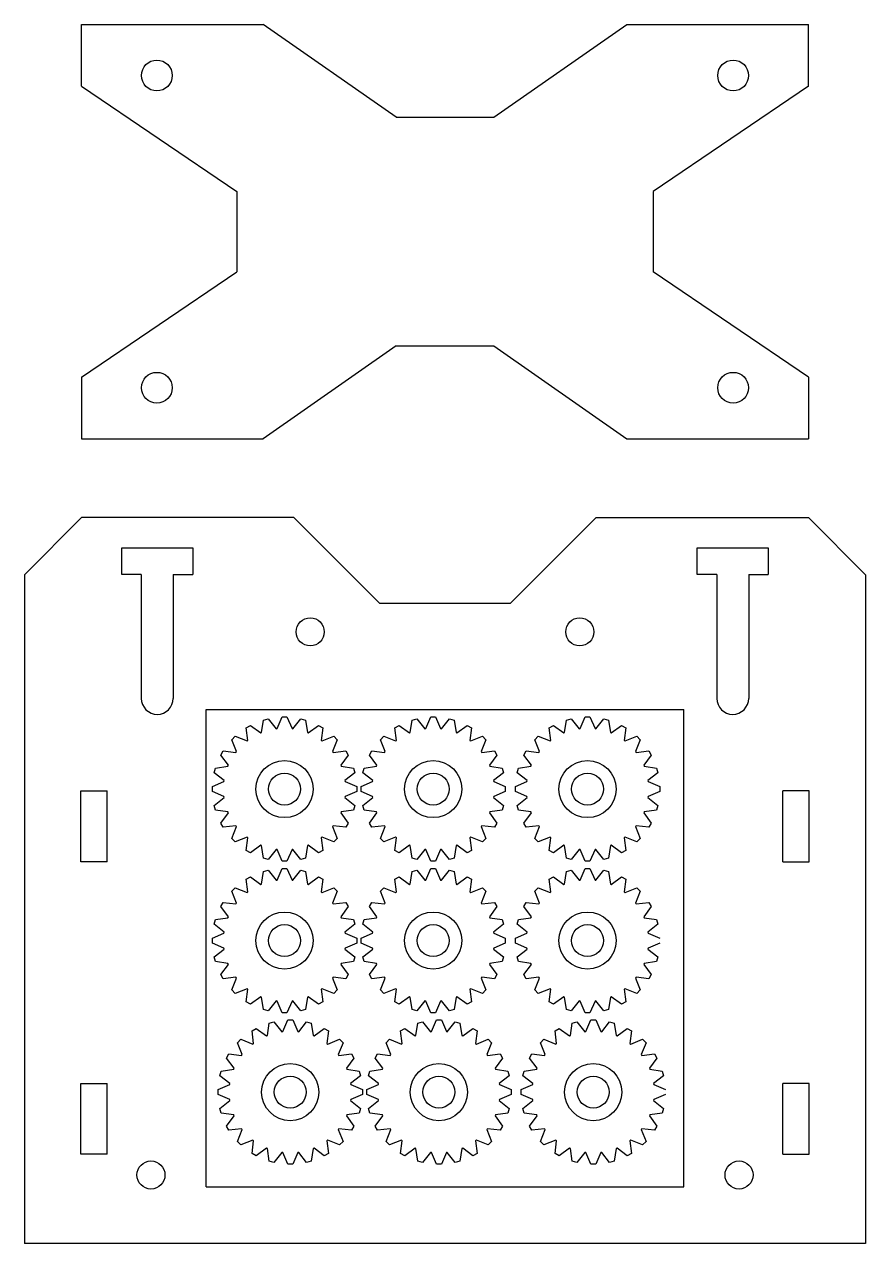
# Model space of a CAD drawing. Header units: inches. Extents: x -6 to 4.9, y 0.5 to 4.7.
# Drawn here: x -6 to -3.057, y 0.46 to 4.725 of the extents above; entities that cross this region are included whole.
import ezdxf

# ---------------------------------------------------------------- set-up
doc = ezdxf.new("R2010")
doc.units = ezdxf.units.IN
doc.header["$MEASUREMENT"] = 0
doc.layers.get('0').update_dxf_attribs({"lineweight": 25, "true_color": 0xffffff})

msp = doc.modelspace()

# ---------------------------------------------------------------- linework, layer by layer
for p, q in [((-5.8, 4.5093), (-5.8, 4.725)), ((-5.8, 4.725), (-5.1643, 4.725)), ((-4.7, 4.4), (-5.1643, 4.725)), ((-4.3572, 4.4), (-3.8929, 4.725)), ((-3.8929, 4.725), (-3.2572, 4.725)), ((-3.2572, 4.5093), (-3.2572, 4.725)), ((-5.8, 4.5093), (-5.2572, 4.1405)), ((-3.2572, 4.5093), (-3.8, 4.1405)), ((-4.7, 4.4), (-4.3572, 4.4)), ((-5.2572, 4.1405), (-5.2572, 3.8595)), ((-3.8, 4.1405), (-3.8, 3.8595)), ((-5.8, 3.4907), (-5.2572, 3.8595)), ((-3.2572, 3.4907), (-3.8, 3.8595)), ((-4.7, 3.6), (-5.1643, 3.275)), ((-4.7, 3.6), (-4.3572, 3.6)), ((-4.3572, 3.6), (-3.8929, 3.275)), ((-5.8, 3.4907), (-5.8, 3.275)), ((-3.2572, 3.4907), (-3.2572, 3.275)), ((-5.8, 3.275), (-5.1643, 3.275)), ((-3.8929, 3.275), (-3.2572, 3.275)), ((-6, 2.8), (-5.8, 3)), ((-5.0572, 3), (-5.8, 3)), ((-4.7572, 2.7), (-5.0572, 3)), ((-4.3, 2.7), (-4, 3)), ((-4, 3), (-3.2572, 3)), ((-3.2572, 3), (-3.0572, 2.8)), ((-6, 2.8), (-6, 0.46)), ((-3.0572, 2.8), (-3.0572, 0.46)), ((-4.7572, 2.7), (-4.3, 2.7)), ((-3.0572, 0.46), (-6, 0.46))]:
    msp.add_line(p, q)
at = {"color": 3, "true_color": 0x00ff00}
for p, q in [((-5.6592, 2.8006), (-5.6592, 2.8936)), ((-5.6592, 2.8936), (-5.4112, 2.8936)), ((-5.4112, 2.8936), (-5.4112, 2.8006)), ((-3.646, 2.8006), (-3.646, 2.8936)), ((-3.646, 2.8936), (-3.398, 2.8936)), ((-3.398, 2.8936), (-3.398, 2.8006)), ((-5.5909, 2.8006), (-5.6592, 2.8006)), ((-5.5909, 2.8006), (-5.5909, 2.3671)), ((-5.4794, 2.8006), (-5.4794, 2.3671)), ((-5.4794, 2.8006), (-5.4112, 2.8006)), ((-3.5778, 2.8006), (-3.646, 2.8006)), ((-3.5778, 2.8006), (-3.5778, 2.3671)), ((-3.4663, 2.8006), (-3.4663, 2.3671)), ((-3.4663, 2.8006), (-3.398, 2.8006)), ((-5.3636, 2.3286), (-3.6936, 2.3286)), ((-5.3636, 0.6586), (-5.3636, 2.3286)), ((-3.6936, 0.6586), (-3.6936, 2.3286)), ((-5.8031, 2.0436), (-5.7101, 2.0436)), ((-5.8031, 1.7956), (-5.8031, 2.0436)), ((-5.7101, 1.7956), (-5.7101, 2.0436)), ((-3.2542, 2.0436), (-3.3472, 2.0436)), ((-3.3472, 1.7956), (-3.3472, 2.0436)), ((-3.2542, 1.7956), (-3.2542, 2.0436)), ((-5.7101, 1.7956), (-5.8031, 1.7956)), ((-3.3472, 1.7956), (-3.2542, 1.7956)), ((-5.8031, 1.0204), (-5.7101, 1.0204)), ((-5.8031, 0.7724), (-5.8031, 1.0204)), ((-5.7101, 0.7724), (-5.7101, 1.0204)), ((-3.2542, 1.0204), (-3.3472, 1.0204)), ((-3.3472, 0.7724), (-3.3472, 1.0204)), ((-3.2542, 0.7724), (-3.2542, 1.0204)), ((-5.7101, 0.7724), (-5.8031, 0.7724)), ((-3.3472, 0.7724), (-3.2542, 0.7724)), ((-5.3636, 0.6586), (-3.6936, 0.6586))]:
    msp.add_line(p, q, dxfattribs=at)
at = {"color": 1, "true_color": 0xff0000}
for p, q in [((-5.2237, 2.2643), (-5.2088, 2.2729)), ((-5.2185, 2.2203), (-5.2237, 2.2643)), ((-5.2088, 2.2729), (-5.1732, 2.2465)), ((-5.1701, 2.2478), (-5.1637, 2.2916)), ((-5.1637, 2.2916), (-5.147, 2.2961)), ((-5.147, 2.2961), (-5.1195, 2.2613)), ((-5.1195, 2.2613), (-5.1162, 2.2618)), ((-5.1162, 2.2618), (-5.0986, 2.3024)), ((-5.0986, 2.3024), (-5.0814, 2.3024)), ((-5.0814, 2.3024), (-5.0638, 2.2618)), ((-5.0638, 2.2618), (-5.0605, 2.2613)), ((-5.0605, 2.2613), (-5.033, 2.2961)), ((-5.033, 2.2961), (-5.0163, 2.2916)), ((-5.0163, 2.2916), (-5.0099, 2.2478)), ((-5.0068, 2.2465), (-4.9712, 2.2729)), ((-4.9712, 2.2729), (-4.9563, 2.2643)), ((-4.9563, 2.2643), (-4.9615, 2.2203)), ((-4.7037, 2.2643), (-4.6888, 2.2729)), ((-4.6985, 2.2203), (-4.7037, 2.2643)), ((-4.6888, 2.2729), (-4.6532, 2.2465)), ((-4.6501, 2.2478), (-4.6437, 2.2916)), ((-4.6437, 2.2916), (-4.627, 2.2961)), ((-4.627, 2.2961), (-4.5995, 2.2613)), ((-4.5995, 2.2613), (-4.5962, 2.2618)), ((-4.5962, 2.2618), (-4.5786, 2.3024)), ((-4.5786, 2.3024), (-4.5614, 2.3024)), ((-4.5614, 2.3024), (-4.5438, 2.2618)), ((-4.5438, 2.2618), (-4.5405, 2.2613)), ((-4.5405, 2.2613), (-4.513, 2.2961)), ((-4.513, 2.2961), (-4.4963, 2.2916)), ((-4.4963, 2.2916), (-4.4899, 2.2478)), ((-4.4868, 2.2465), (-4.4512, 2.2729)), ((-4.4512, 2.2729), (-4.4363, 2.2643)), ((-4.4363, 2.2643), (-4.4415, 2.2203)), ((-4.1637, 2.2643), (-4.1488, 2.2729)), ((-4.1585, 2.2203), (-4.1637, 2.2643)), ((-4.1488, 2.2729), (-4.1132, 2.2465)), ((-4.1101, 2.2478), (-4.1037, 2.2916)), ((-4.1037, 2.2916), (-4.087, 2.2961)), ((-4.087, 2.2961), (-4.0595, 2.2613)), ((-4.0595, 2.2613), (-4.0562, 2.2618)), ((-4.0562, 2.2618), (-4.0386, 2.3024)), ((-4.0386, 2.3024), (-4.0214, 2.3024)), ((-4.0214, 2.3024), (-4.0038, 2.2618)), ((-4.0038, 2.2618), (-4.0005, 2.2613)), ((-4.0005, 2.2613), (-3.973, 2.2961)), ((-3.973, 2.2961), (-3.9563, 2.2916)), ((-3.9563, 2.2916), (-3.9499, 2.2478)), ((-3.9468, 2.2465), (-3.9112, 2.2729)), ((-3.9112, 2.2729), (-3.8963, 2.2643)), ((-3.8963, 2.2643), (-3.9015, 2.2203)), ((-5.2746, 2.2224), (-5.2624, 2.2346)), ((-5.2582, 2.1812), (-5.2746, 2.2224)), ((-5.2624, 2.2346), (-5.2212, 2.2182)), ((-5.2212, 2.2182), (-5.2185, 2.2203)), ((-5.1732, 2.2465), (-5.1701, 2.2478)), ((-5.0099, 2.2478), (-5.0068, 2.2465)), ((-4.9615, 2.2203), (-4.9588, 2.2182)), ((-4.9588, 2.2182), (-4.9176, 2.2346)), ((-4.9054, 2.2224), (-4.9218, 2.1812)), ((-4.9176, 2.2346), (-4.9054, 2.2224)), ((-4.7546, 2.2224), (-4.7424, 2.2346)), ((-4.7382, 2.1812), (-4.7546, 2.2224)), ((-4.7424, 2.2346), (-4.7012, 2.2182)), ((-4.7012, 2.2182), (-4.6985, 2.2203)), ((-4.6532, 2.2465), (-4.6501, 2.2478)), ((-4.4899, 2.2478), (-4.4868, 2.2465)), ((-4.4415, 2.2203), (-4.4388, 2.2182)), ((-4.4388, 2.2182), (-4.3976, 2.2346)), ((-4.3854, 2.2224), (-4.4018, 2.1812)), ((-4.3976, 2.2346), (-4.3854, 2.2224)), ((-4.2146, 2.2224), (-4.2024, 2.2346)), ((-4.1982, 2.1812), (-4.2146, 2.2224)), ((-4.2024, 2.2346), (-4.1612, 2.2182)), ((-4.1612, 2.2182), (-4.1585, 2.2203)), ((-4.1132, 2.2465), (-4.1101, 2.2478)), ((-3.9499, 2.2478), (-3.9468, 2.2465)), ((-3.9015, 2.2203), (-3.8988, 2.2182)), ((-3.8988, 2.2182), (-3.8576, 2.2346)), ((-3.8454, 2.2224), (-3.8618, 2.1812)), ((-3.8576, 2.2346), (-3.8454, 2.2224)), ((-5.3129, 2.1688), (-5.3043, 2.1837)), ((-5.3043, 2.1837), (-5.2603, 2.1785)), ((-5.2603, 2.1785), (-5.2582, 2.1812)), ((-4.9218, 2.1812), (-4.9197, 2.1785)), ((-4.9197, 2.1785), (-4.8757, 2.1837)), ((-4.8757, 2.1837), (-4.8671, 2.1688)), ((-4.7929, 2.1688), (-4.7843, 2.1837)), ((-4.7843, 2.1837), (-4.7403, 2.1785)), ((-4.7403, 2.1785), (-4.7382, 2.1812)), ((-4.4018, 2.1812), (-4.3997, 2.1785)), ((-4.3997, 2.1785), (-4.3557, 2.1837)), ((-4.3557, 2.1837), (-4.3471, 2.1688)), ((-4.2529, 2.1688), (-4.2443, 2.1837)), ((-4.2443, 2.1837), (-4.2003, 2.1785)), ((-4.2003, 2.1785), (-4.1982, 2.1812)), ((-3.8618, 2.1812), (-3.8597, 2.1785)), ((-3.8597, 2.1785), (-3.8157, 2.1837)), ((-3.8157, 2.1837), (-3.8071, 2.1688)), ((-5.2865, 2.1332), (-5.3129, 2.1688)), ((-5.2878, 2.1301), (-5.2865, 2.1332)), ((-4.8671, 2.1688), (-4.8935, 2.1332)), ((-4.8935, 2.1332), (-4.8922, 2.1301)), ((-4.7665, 2.1332), (-4.7929, 2.1688)), ((-4.7678, 2.1301), (-4.7665, 2.1332)), ((-4.3471, 2.1688), (-4.3735, 2.1332)), ((-4.3735, 2.1332), (-4.3722, 2.1301)), ((-4.2265, 2.1332), (-4.2529, 2.1688)), ((-4.2278, 2.1301), (-4.2265, 2.1332)), ((-3.8071, 2.1688), (-3.8335, 2.1332)), ((-3.8335, 2.1332), (-3.8322, 2.1301)), ((-5.3361, 2.107), (-5.3316, 2.1237)), ((-5.3013, 2.0795), (-5.3361, 2.107)), ((-5.3316, 2.1237), (-5.2878, 2.1301)), ((-4.8922, 2.1301), (-4.8484, 2.1237)), ((-4.8439, 2.107), (-4.8787, 2.0795)), ((-4.8484, 2.1237), (-4.8439, 2.107)), ((-4.8161, 2.107), (-4.8116, 2.1237)), ((-4.7813, 2.0795), (-4.8161, 2.107)), ((-4.8116, 2.1237), (-4.7678, 2.1301)), ((-4.3722, 2.1301), (-4.3284, 2.1237)), ((-4.3239, 2.107), (-4.3587, 2.0795)), ((-4.3284, 2.1237), (-4.3239, 2.107)), ((-4.2761, 2.107), (-4.2716, 2.1237)), ((-4.2413, 2.0795), (-4.2761, 2.107)), ((-4.2716, 2.1237), (-4.2278, 2.1301)), ((-3.8322, 2.1301), (-3.7884, 2.1237)), ((-3.7839, 2.107), (-3.8187, 2.0795)), ((-3.7884, 2.1237), (-3.7839, 2.107)), ((-5.3424, 2.0586), (-5.3018, 2.0762)), ((-5.3424, 2.0414), (-5.3424, 2.0586)), ((-5.3018, 2.0762), (-5.3013, 2.0795)), ((-4.8787, 2.0795), (-4.8782, 2.0762)), ((-4.8782, 2.0762), (-4.8376, 2.0586)), ((-4.8376, 2.0586), (-4.8376, 2.0414)), ((-4.8224, 2.0586), (-4.7818, 2.0762)), ((-4.8224, 2.0414), (-4.8224, 2.0586)), ((-4.7818, 2.0762), (-4.7813, 2.0795)), ((-4.3587, 2.0795), (-4.3582, 2.0762)), ((-4.3582, 2.0762), (-4.3176, 2.0586)), ((-4.3176, 2.0586), (-4.3176, 2.0414)), ((-4.2824, 2.0586), (-4.2418, 2.0762)), ((-4.2824, 2.0414), (-4.2824, 2.0586)), ((-4.2418, 2.0762), (-4.2413, 2.0795)), ((-3.8187, 2.0795), (-3.8182, 2.0762)), ((-3.8182, 2.0762), (-3.7776, 2.0586)), ((-3.7776, 2.0586), (-3.7776, 2.0414)), ((-5.3018, 2.0238), (-5.3424, 2.0414)), ((-5.3361, 1.993), (-5.3013, 2.0205)), ((-5.3013, 2.0205), (-5.3018, 2.0238)), ((-4.8782, 2.0238), (-4.8787, 2.0205)), ((-4.8787, 2.0205), (-4.8439, 1.993)), ((-4.8376, 2.0414), (-4.8782, 2.0238)), ((-4.7818, 2.0238), (-4.8224, 2.0414)), ((-4.8161, 1.993), (-4.7813, 2.0205)), ((-4.7813, 2.0205), (-4.7818, 2.0238)), ((-4.3582, 2.0238), (-4.3587, 2.0205)), ((-4.3587, 2.0205), (-4.3239, 1.993)), ((-4.3176, 2.0414), (-4.3582, 2.0238)), ((-4.2418, 2.0238), (-4.2824, 2.0414)), ((-4.2761, 1.993), (-4.2413, 2.0205)), ((-4.2413, 2.0205), (-4.2418, 2.0238)), ((-3.8182, 2.0238), (-3.8187, 2.0205)), ((-3.8187, 2.0205), (-3.7839, 1.993)), ((-3.7776, 2.0414), (-3.8182, 2.0238)), ((-5.3316, 1.9763), (-5.3361, 1.993)), ((-5.2878, 1.9699), (-5.3316, 1.9763)), ((-5.3129, 1.9312), (-5.2865, 1.9668)), ((-5.2865, 1.9668), (-5.2878, 1.9699)), ((-4.8922, 1.9699), (-4.8935, 1.9668)), ((-4.8935, 1.9668), (-4.8671, 1.9312)), ((-4.8484, 1.9763), (-4.8922, 1.9699)), ((-4.8439, 1.993), (-4.8484, 1.9763)), ((-4.8116, 1.9763), (-4.8161, 1.993)), ((-4.7678, 1.9699), (-4.8116, 1.9763)), ((-4.7929, 1.9312), (-4.7665, 1.9668)), ((-4.7665, 1.9668), (-4.7678, 1.9699)), ((-4.3722, 1.9699), (-4.3735, 1.9668)), ((-4.3735, 1.9668), (-4.3471, 1.9312)), ((-4.3284, 1.9763), (-4.3722, 1.9699)), ((-4.3239, 1.993), (-4.3284, 1.9763)), ((-4.2716, 1.9763), (-4.2761, 1.993)), ((-4.2278, 1.9699), (-4.2716, 1.9763)), ((-4.2529, 1.9312), (-4.2265, 1.9668)), ((-4.2265, 1.9668), (-4.2278, 1.9699)), ((-3.8322, 1.9699), (-3.8335, 1.9668)), ((-3.8335, 1.9668), (-3.8071, 1.9312)), ((-3.7884, 1.9763), (-3.8322, 1.9699)), ((-3.7839, 1.993), (-3.7884, 1.9763)), ((-5.3043, 1.9163), (-5.3129, 1.9312)), ((-5.2603, 1.9215), (-5.3043, 1.9163)), ((-5.2582, 1.9188), (-5.2603, 1.9215)), ((-4.9197, 1.9215), (-4.9218, 1.9188)), ((-4.8757, 1.9163), (-4.9197, 1.9215)), ((-4.8671, 1.9312), (-4.8757, 1.9163)), ((-4.7843, 1.9163), (-4.7929, 1.9312)), ((-4.7403, 1.9215), (-4.7843, 1.9163)), ((-4.7382, 1.9188), (-4.7403, 1.9215)), ((-4.3997, 1.9215), (-4.4018, 1.9188)), ((-4.3557, 1.9163), (-4.3997, 1.9215)), ((-4.3471, 1.9312), (-4.3557, 1.9163)), ((-4.2443, 1.9163), (-4.2529, 1.9312)), ((-4.2003, 1.9215), (-4.2443, 1.9163)), ((-4.1982, 1.9188), (-4.2003, 1.9215)), ((-3.8597, 1.9215), (-3.8618, 1.9188)), ((-3.8157, 1.9163), (-3.8597, 1.9215)), ((-3.8071, 1.9312), (-3.8157, 1.9163)), ((-5.2746, 1.8776), (-5.2582, 1.9188)), ((-5.2624, 1.8654), (-5.2746, 1.8776)), ((-5.2212, 1.8818), (-5.2624, 1.8654)), ((-5.2237, 1.8357), (-5.2185, 1.8797)), ((-5.2185, 1.8797), (-5.2212, 1.8818)), ((-4.9588, 1.8818), (-4.9615, 1.8797)), ((-4.9615, 1.8797), (-4.9563, 1.8357)), ((-4.9176, 1.8654), (-4.9588, 1.8818)), ((-4.9218, 1.9188), (-4.9054, 1.8776)), ((-4.9054, 1.8776), (-4.9176, 1.8654)), ((-4.7546, 1.8776), (-4.7382, 1.9188)), ((-4.7424, 1.8654), (-4.7546, 1.8776)), ((-4.7012, 1.8818), (-4.7424, 1.8654)), ((-4.7037, 1.8357), (-4.6985, 1.8797)), ((-4.6985, 1.8797), (-4.7012, 1.8818)), ((-4.4388, 1.8818), (-4.4415, 1.8797)), ((-4.4415, 1.8797), (-4.4363, 1.8357)), ((-4.3976, 1.8654), (-4.4388, 1.8818)), ((-4.4018, 1.9188), (-4.3854, 1.8776)), ((-4.3854, 1.8776), (-4.3976, 1.8654)), ((-4.2146, 1.8776), (-4.1982, 1.9188)), ((-4.2024, 1.8654), (-4.2146, 1.8776)), ((-4.1612, 1.8818), (-4.2024, 1.8654)), ((-4.1637, 1.8357), (-4.1585, 1.8797)), ((-4.1585, 1.8797), (-4.1612, 1.8818)), ((-3.8988, 1.8818), (-3.9015, 1.8797)), ((-3.9015, 1.8797), (-3.8963, 1.8357)), ((-3.8576, 1.8654), (-3.8988, 1.8818)), ((-3.8618, 1.9188), (-3.8454, 1.8776)), ((-3.8454, 1.8776), (-3.8576, 1.8654)), ((-5.2088, 1.8271), (-5.2237, 1.8357)), ((-5.1732, 1.8535), (-5.2088, 1.8271)), ((-5.1701, 1.8522), (-5.1732, 1.8535)), ((-5.1637, 1.8084), (-5.1701, 1.8522)), ((-5.1195, 1.8387), (-5.147, 1.8039)), ((-5.1162, 1.8382), (-5.1195, 1.8387)), ((-5.0986, 1.7976), (-5.1162, 1.8382)), ((-5.0638, 1.8382), (-5.0814, 1.7976)), ((-5.0605, 1.8387), (-5.0638, 1.8382)), ((-5.033, 1.8039), (-5.0605, 1.8387)), ((-5.0099, 1.8522), (-5.0163, 1.8084)), ((-5.0068, 1.8535), (-5.0099, 1.8522)), ((-4.9712, 1.8271), (-5.0068, 1.8535)), ((-4.9563, 1.8357), (-4.9712, 1.8271)), ((-4.6888, 1.8271), (-4.7037, 1.8357)), ((-4.6532, 1.8535), (-4.6888, 1.8271)), ((-4.6501, 1.8522), (-4.6532, 1.8535)), ((-4.6437, 1.8084), (-4.6501, 1.8522)), ((-4.5995, 1.8387), (-4.627, 1.8039)), ((-4.5962, 1.8382), (-4.5995, 1.8387)), ((-4.5786, 1.7976), (-4.5962, 1.8382)), ((-4.5438, 1.8382), (-4.5614, 1.7976)), ((-4.5405, 1.8387), (-4.5438, 1.8382)), ((-4.513, 1.8039), (-4.5405, 1.8387)), ((-4.4899, 1.8522), (-4.4963, 1.8084)), ((-4.4868, 1.8535), (-4.4899, 1.8522)), ((-4.4512, 1.8271), (-4.4868, 1.8535)), ((-4.4363, 1.8357), (-4.4512, 1.8271)), ((-4.1488, 1.8271), (-4.1637, 1.8357)), ((-4.1132, 1.8535), (-4.1488, 1.8271)), ((-4.1101, 1.8522), (-4.1132, 1.8535)), ((-4.1037, 1.8084), (-4.1101, 1.8522)), ((-4.0595, 1.8387), (-4.087, 1.8039)), ((-4.0562, 1.8382), (-4.0595, 1.8387)), ((-4.0386, 1.7976), (-4.0562, 1.8382)), ((-4.0038, 1.8382), (-4.0214, 1.7976)), ((-4.0005, 1.8387), (-4.0038, 1.8382)), ((-3.973, 1.8039), (-4.0005, 1.8387)), ((-3.9499, 1.8522), (-3.9563, 1.8084)), ((-3.9468, 1.8535), (-3.9499, 1.8522)), ((-3.9112, 1.8271), (-3.9468, 1.8535)), ((-3.8963, 1.8357), (-3.9112, 1.8271)), ((-5.147, 1.8039), (-5.1637, 1.8084)), ((-5.0814, 1.7976), (-5.0986, 1.7976)), ((-5.0163, 1.8084), (-5.033, 1.8039)), ((-4.627, 1.8039), (-4.6437, 1.8084)), ((-4.5614, 1.7976), (-4.5786, 1.7976)), ((-4.4963, 1.8084), (-4.513, 1.8039)), ((-4.087, 1.8039), (-4.1037, 1.8084)), ((-4.0214, 1.7976), (-4.0386, 1.7976)), ((-3.9563, 1.8084), (-3.973, 1.8039)), ((-5.1701, 1.7178), (-5.1637, 1.7616)), ((-5.1637, 1.7616), (-5.147, 1.7661)), ((-5.147, 1.7661), (-5.1195, 1.7313)), ((-5.1162, 1.7318), (-5.0986, 1.7724)), ((-5.0986, 1.7724), (-5.0814, 1.7724)), ((-5.0814, 1.7724), (-5.0638, 1.7318)), ((-5.0605, 1.7313), (-5.033, 1.7661)), ((-5.033, 1.7661), (-5.0163, 1.7616)), ((-5.0163, 1.7616), (-5.0099, 1.7178)), ((-4.6501, 1.7178), (-4.6437, 1.7616)), ((-4.6437, 1.7616), (-4.627, 1.7661)), ((-4.627, 1.7661), (-4.5995, 1.7313)), ((-4.5962, 1.7318), (-4.5786, 1.7724)), ((-4.5786, 1.7724), (-4.5614, 1.7724)), ((-4.5614, 1.7724), (-4.5438, 1.7318)), ((-4.5405, 1.7313), (-4.513, 1.7661)), ((-4.513, 1.7661), (-4.4963, 1.7616)), ((-4.4963, 1.7616), (-4.4899, 1.7178)), ((-4.1101, 1.7178), (-4.1037, 1.7616)), ((-4.1037, 1.7616), (-4.087, 1.7661)), ((-4.087, 1.7661), (-4.0595, 1.7313)), ((-4.0562, 1.7318), (-4.0386, 1.7724)), ((-4.0386, 1.7724), (-4.0214, 1.7724)), ((-4.0214, 1.7724), (-4.0038, 1.7318)), ((-4.0005, 1.7313), (-3.973, 1.7661)), ((-3.973, 1.7661), (-3.9563, 1.7616)), ((-3.9563, 1.7616), (-3.9499, 1.7178)), ((-5.2237, 1.7343), (-5.2088, 1.7429)), ((-5.2185, 1.6903), (-5.2237, 1.7343)), ((-5.2088, 1.7429), (-5.1732, 1.7165)), ((-5.1732, 1.7165), (-5.1701, 1.7178)), ((-5.1195, 1.7313), (-5.1162, 1.7318)), ((-5.0638, 1.7318), (-5.0605, 1.7313)), ((-5.0099, 1.7178), (-5.0068, 1.7165)), ((-5.0068, 1.7165), (-4.9712, 1.7429)), ((-4.9712, 1.7429), (-4.9563, 1.7343)), ((-4.9563, 1.7343), (-4.9615, 1.6903)), ((-4.7037, 1.7343), (-4.6888, 1.7429)), ((-4.6985, 1.6903), (-4.7037, 1.7343)), ((-4.6888, 1.7429), (-4.6532, 1.7165)), ((-4.6532, 1.7165), (-4.6501, 1.7178)), ((-4.5995, 1.7313), (-4.5962, 1.7318)), ((-4.5438, 1.7318), (-4.5405, 1.7313)), ((-4.4899, 1.7178), (-4.4868, 1.7165)), ((-4.4868, 1.7165), (-4.4512, 1.7429)), ((-4.4512, 1.7429), (-4.4363, 1.7343)), ((-4.4363, 1.7343), (-4.4415, 1.6903)), ((-4.1637, 1.7343), (-4.1488, 1.7429)), ((-4.1585, 1.6903), (-4.1637, 1.7343)), ((-4.1488, 1.7429), (-4.1132, 1.7165)), ((-4.1132, 1.7165), (-4.1101, 1.7178)), ((-4.0595, 1.7313), (-4.0562, 1.7318)), ((-4.0038, 1.7318), (-4.0005, 1.7313)), ((-3.9499, 1.7178), (-3.9468, 1.7165)), ((-3.9468, 1.7165), (-3.9112, 1.7429)), ((-3.9112, 1.7429), (-3.8963, 1.7343)), ((-3.8963, 1.7343), (-3.9015, 1.6903)), ((-5.2746, 1.6924), (-5.2624, 1.7046)), ((-5.2582, 1.6512), (-5.2746, 1.6924)), ((-5.2624, 1.7046), (-5.2212, 1.6882)), ((-5.2212, 1.6882), (-5.2185, 1.6903)), ((-4.9615, 1.6903), (-4.9588, 1.6882)), ((-4.9588, 1.6882), (-4.9176, 1.7046)), ((-4.9054, 1.6924), (-4.9218, 1.6512)), ((-4.9176, 1.7046), (-4.9054, 1.6924)), ((-4.7546, 1.6924), (-4.7424, 1.7046)), ((-4.7382, 1.6512), (-4.7546, 1.6924)), ((-4.7424, 1.7046), (-4.7012, 1.6882)), ((-4.7012, 1.6882), (-4.6985, 1.6903)), ((-4.4415, 1.6903), (-4.4388, 1.6882)), ((-4.4388, 1.6882), (-4.3976, 1.7046)), ((-4.3854, 1.6924), (-4.4018, 1.6512)), ((-4.3976, 1.7046), (-4.3854, 1.6924)), ((-4.2146, 1.6924), (-4.2024, 1.7046)), ((-4.1982, 1.6512), (-4.2146, 1.6924)), ((-4.2024, 1.7046), (-4.1612, 1.6882)), ((-4.1612, 1.6882), (-4.1585, 1.6903)), ((-3.9015, 1.6903), (-3.8988, 1.6882)), ((-3.8988, 1.6882), (-3.8576, 1.7046)), ((-3.8454, 1.6924), (-3.8618, 1.6512)), ((-3.8576, 1.7046), (-3.8454, 1.6924)), ((-5.3129, 1.6388), (-5.3043, 1.6537)), ((-5.2865, 1.6032), (-5.3129, 1.6388)), ((-5.3043, 1.6537), (-5.2603, 1.6485)), ((-5.2603, 1.6485), (-5.2582, 1.6512)), ((-4.9218, 1.6512), (-4.9197, 1.6485)), ((-4.9197, 1.6485), (-4.8757, 1.6537)), ((-4.8671, 1.6388), (-4.8935, 1.6032)), ((-4.8757, 1.6537), (-4.8671, 1.6388)), ((-4.7929, 1.6388), (-4.7843, 1.6537)), ((-4.7665, 1.6032), (-4.7929, 1.6388)), ((-4.7843, 1.6537), (-4.7403, 1.6485)), ((-4.7403, 1.6485), (-4.7382, 1.6512)), ((-4.4018, 1.6512), (-4.3997, 1.6485)), ((-4.3997, 1.6485), (-4.3557, 1.6537)), ((-4.3471, 1.6388), (-4.3735, 1.6032)), ((-4.3557, 1.6537), (-4.3471, 1.6388)), ((-4.2529, 1.6388), (-4.2443, 1.6537)), ((-4.2265, 1.6032), (-4.2529, 1.6388)), ((-4.2443, 1.6537), (-4.2003, 1.6485)), ((-4.2003, 1.6485), (-4.1982, 1.6512)), ((-3.8618, 1.6512), (-3.8597, 1.6485)), ((-3.8597, 1.6485), (-3.8157, 1.6537)), ((-3.8071, 1.6388), (-3.8335, 1.6032)), ((-3.8157, 1.6537), (-3.8071, 1.6388)), ((-5.3361, 1.577), (-5.3316, 1.5937)), ((-5.3316, 1.5937), (-5.2878, 1.6001)), ((-5.2878, 1.6001), (-5.2865, 1.6032)), ((-4.8935, 1.6032), (-4.8922, 1.6001)), ((-4.8922, 1.6001), (-4.8484, 1.5937)), ((-4.8484, 1.5937), (-4.8439, 1.577)), ((-4.8161, 1.577), (-4.8116, 1.5937)), ((-4.8116, 1.5937), (-4.7678, 1.6001)), ((-4.7678, 1.6001), (-4.7665, 1.6032)), ((-4.3735, 1.6032), (-4.3722, 1.6001)), ((-4.3722, 1.6001), (-4.3284, 1.5937)), ((-4.3284, 1.5937), (-4.3239, 1.577)), ((-4.2761, 1.577), (-4.2716, 1.5937)), ((-4.2716, 1.5937), (-4.2278, 1.6001)), ((-4.2278, 1.6001), (-4.2265, 1.6032)), ((-3.8335, 1.6032), (-3.8322, 1.6001)), ((-3.8322, 1.6001), (-3.7884, 1.5937)), ((-3.7884, 1.5937), (-3.7839, 1.577)), ((-5.3424, 1.5286), (-5.3018, 1.5462)), ((-5.3013, 1.5495), (-5.3361, 1.577)), ((-5.3018, 1.5462), (-5.3013, 1.5495)), ((-4.8439, 1.577), (-4.8787, 1.5495)), ((-4.8787, 1.5495), (-4.8782, 1.5462)), ((-4.8782, 1.5462), (-4.8376, 1.5286)), ((-4.8224, 1.5286), (-4.7818, 1.5462)), ((-4.7813, 1.5495), (-4.8161, 1.577)), ((-4.7818, 1.5462), (-4.7813, 1.5495)), ((-4.3239, 1.577), (-4.3587, 1.5495)), ((-4.3587, 1.5495), (-4.3582, 1.5462)), ((-4.3582, 1.5462), (-4.3176, 1.5286)), ((-4.2824, 1.5286), (-4.2418, 1.5462)), ((-4.2413, 1.5495), (-4.2761, 1.577)), ((-4.2418, 1.5462), (-4.2413, 1.5495)), ((-3.7839, 1.577), (-3.8187, 1.5495)), ((-3.8187, 1.5495), (-3.8182, 1.5462)), ((-3.8182, 1.5462), (-3.7776, 1.5286)), ((-5.3424, 1.5114), (-5.3424, 1.5286)), ((-5.3018, 1.4938), (-5.3424, 1.5114)), ((-5.3013, 1.4905), (-5.3018, 1.4938)), ((-4.8782, 1.4938), (-4.8787, 1.4905)), ((-4.8376, 1.5114), (-4.8782, 1.4938)), ((-4.8376, 1.5286), (-4.8376, 1.5114)), ((-4.8224, 1.5114), (-4.8224, 1.5286)), ((-4.7818, 1.4938), (-4.8224, 1.5114)), ((-4.7813, 1.4905), (-4.7818, 1.4938)), ((-4.3582, 1.4938), (-4.3587, 1.4905)), ((-4.3176, 1.5114), (-4.3582, 1.4938)), ((-4.3176, 1.5286), (-4.3176, 1.5114)), ((-4.2824, 1.5114), (-4.2824, 1.5286)), ((-4.2418, 1.4938), (-4.2824, 1.5114)), ((-4.2413, 1.4905), (-4.2418, 1.4938)), ((-3.8182, 1.4938), (-3.8187, 1.4905)), ((-3.7776, 1.5114), (-3.8182, 1.4938)), ((-5.3361, 1.463), (-5.3013, 1.4905)), ((-5.3316, 1.4463), (-5.3361, 1.463)), ((-4.8787, 1.4905), (-4.8439, 1.463)), ((-4.8439, 1.463), (-4.8484, 1.4463)), ((-4.8161, 1.463), (-4.7813, 1.4905)), ((-4.8116, 1.4463), (-4.8161, 1.463)), ((-4.3587, 1.4905), (-4.3239, 1.463)), ((-4.3239, 1.463), (-4.3284, 1.4463)), ((-4.2761, 1.463), (-4.2413, 1.4905)), ((-4.2716, 1.4463), (-4.2761, 1.463)), ((-3.8187, 1.4905), (-3.7839, 1.463)), ((-3.7839, 1.463), (-3.7884, 1.4463)), ((-5.2878, 1.4399), (-5.3316, 1.4463)), ((-5.3129, 1.4012), (-5.2865, 1.4368)), ((-5.2865, 1.4368), (-5.2878, 1.4399)), ((-4.8922, 1.4399), (-4.8935, 1.4368)), ((-4.8935, 1.4368), (-4.8671, 1.4012)), ((-4.8484, 1.4463), (-4.8922, 1.4399)), ((-4.7678, 1.4399), (-4.8116, 1.4463)), ((-4.7929, 1.4012), (-4.7665, 1.4368)), ((-4.7665, 1.4368), (-4.7678, 1.4399)), ((-4.3722, 1.4399), (-4.3735, 1.4368)), ((-4.3735, 1.4368), (-4.3471, 1.4012)), ((-4.3284, 1.4463), (-4.3722, 1.4399)), ((-4.2278, 1.4399), (-4.2716, 1.4463)), ((-4.2529, 1.4012), (-4.2265, 1.4368)), ((-4.2265, 1.4368), (-4.2278, 1.4399)), ((-3.8322, 1.4399), (-3.8335, 1.4368)), ((-3.8335, 1.4368), (-3.8071, 1.4012)), ((-3.7884, 1.4463), (-3.8322, 1.4399)), ((-5.3043, 1.3863), (-5.3129, 1.4012)), ((-5.2603, 1.3915), (-5.3043, 1.3863)), ((-5.2746, 1.3476), (-5.2582, 1.3888)), ((-5.2582, 1.3888), (-5.2603, 1.3915)), ((-4.9197, 1.3915), (-4.9218, 1.3888)), ((-4.9218, 1.3888), (-4.9054, 1.3476)), ((-4.8757, 1.3863), (-4.9197, 1.3915)), ((-4.8671, 1.4012), (-4.8757, 1.3863)), ((-4.7843, 1.3863), (-4.7929, 1.4012)), ((-4.7403, 1.3915), (-4.7843, 1.3863)), ((-4.7546, 1.3476), (-4.7382, 1.3888)), ((-4.7382, 1.3888), (-4.7403, 1.3915)), ((-4.3997, 1.3915), (-4.4018, 1.3888)), ((-4.4018, 1.3888), (-4.3854, 1.3476)), ((-4.3557, 1.3863), (-4.3997, 1.3915)), ((-4.3471, 1.4012), (-4.3557, 1.3863)), ((-4.2443, 1.3863), (-4.2529, 1.4012)), ((-4.2003, 1.3915), (-4.2443, 1.3863)), ((-4.2146, 1.3476), (-4.1982, 1.3888)), ((-4.1982, 1.3888), (-4.2003, 1.3915)), ((-3.8597, 1.3915), (-3.8618, 1.3888)), ((-3.8618, 1.3888), (-3.8454, 1.3476)), ((-3.8157, 1.3863), (-3.8597, 1.3915)), ((-3.8071, 1.4012), (-3.8157, 1.3863)), ((-5.2624, 1.3354), (-5.2746, 1.3476)), ((-5.2212, 1.3518), (-5.2624, 1.3354)), ((-5.2237, 1.3057), (-5.2185, 1.3497)), ((-5.2185, 1.3497), (-5.2212, 1.3518)), ((-5.1732, 1.3235), (-5.2088, 1.2971)), ((-5.1701, 1.3222), (-5.1732, 1.3235)), ((-5.1637, 1.2784), (-5.1701, 1.3222)), ((-5.0099, 1.3222), (-5.0163, 1.2784)), ((-5.0068, 1.3235), (-5.0099, 1.3222)), ((-4.9712, 1.2971), (-5.0068, 1.3235)), ((-4.9588, 1.3518), (-4.9615, 1.3497)), ((-4.9615, 1.3497), (-4.9563, 1.3057)), ((-4.9176, 1.3354), (-4.9588, 1.3518)), ((-4.9054, 1.3476), (-4.9176, 1.3354)), ((-4.7424, 1.3354), (-4.7546, 1.3476)), ((-4.7012, 1.3518), (-4.7424, 1.3354)), ((-4.7037, 1.3057), (-4.6985, 1.3497)), ((-4.6985, 1.3497), (-4.7012, 1.3518)), ((-4.6532, 1.3235), (-4.6888, 1.2971)), ((-4.6501, 1.3222), (-4.6532, 1.3235)), ((-4.6437, 1.2784), (-4.6501, 1.3222)), ((-4.4899, 1.3222), (-4.4963, 1.2784)), ((-4.4868, 1.3235), (-4.4899, 1.3222)), ((-4.4512, 1.2971), (-4.4868, 1.3235)), ((-4.4388, 1.3518), (-4.4415, 1.3497)), ((-4.4415, 1.3497), (-4.4363, 1.3057)), ((-4.3976, 1.3354), (-4.4388, 1.3518)), ((-4.3854, 1.3476), (-4.3976, 1.3354)), ((-4.2024, 1.3354), (-4.2146, 1.3476)), ((-4.1612, 1.3518), (-4.2024, 1.3354)), ((-4.1637, 1.3057), (-4.1585, 1.3497)), ((-4.1585, 1.3497), (-4.1612, 1.3518)), ((-4.1132, 1.3235), (-4.1488, 1.2971)), ((-4.1101, 1.3222), (-4.1132, 1.3235)), ((-4.1037, 1.2784), (-4.1101, 1.3222)), ((-3.9499, 1.3222), (-3.9563, 1.2784)), ((-3.9468, 1.3235), (-3.9499, 1.3222)), ((-3.9112, 1.2971), (-3.9468, 1.3235)), ((-3.8988, 1.3518), (-3.9015, 1.3497)), ((-3.9015, 1.3497), (-3.8963, 1.3057)), ((-3.8576, 1.3354), (-3.8988, 1.3518)), ((-3.8454, 1.3476), (-3.8576, 1.3354)), ((-5.2088, 1.2971), (-5.2237, 1.3057)), ((-5.1195, 1.3087), (-5.147, 1.2739)), ((-5.1162, 1.3082), (-5.1195, 1.3087)), ((-5.0986, 1.2676), (-5.1162, 1.3082)), ((-5.0638, 1.3082), (-5.0814, 1.2676)), ((-5.0605, 1.3087), (-5.0638, 1.3082)), ((-5.033, 1.2739), (-5.0605, 1.3087)), ((-4.9563, 1.3057), (-4.9712, 1.2971)), ((-4.6888, 1.2971), (-4.7037, 1.3057)), ((-4.5995, 1.3087), (-4.627, 1.2739)), ((-4.5962, 1.3082), (-4.5995, 1.3087)), ((-4.5786, 1.2676), (-4.5962, 1.3082)), ((-4.5438, 1.3082), (-4.5614, 1.2676)), ((-4.5405, 1.3087), (-4.5438, 1.3082)), ((-4.513, 1.2739), (-4.5405, 1.3087)), ((-4.4363, 1.3057), (-4.4512, 1.2971)), ((-4.1488, 1.2971), (-4.1637, 1.3057)), ((-4.0595, 1.3087), (-4.087, 1.2739)), ((-4.0562, 1.3082), (-4.0595, 1.3087)), ((-4.0386, 1.2676), (-4.0562, 1.3082)), ((-4.0038, 1.3082), (-4.0214, 1.2676)), ((-4.0005, 1.3087), (-4.0038, 1.3082)), ((-3.973, 1.2739), (-4.0005, 1.3087)), ((-3.8963, 1.3057), (-3.9112, 1.2971)), ((-5.147, 1.2739), (-5.1637, 1.2784)), ((-5.0814, 1.2676), (-5.0986, 1.2676)), ((-5.0962, 1.2018), (-5.0786, 1.2424)), ((-5.0786, 1.2424), (-5.0614, 1.2424)), ((-5.0614, 1.2424), (-5.0438, 1.2018)), ((-5.0163, 1.2784), (-5.033, 1.2739)), ((-4.627, 1.2739), (-4.6437, 1.2784)), ((-4.5614, 1.2676), (-4.5786, 1.2676)), ((-4.5762, 1.2018), (-4.5586, 1.2424)), ((-4.5586, 1.2424), (-4.5414, 1.2424)), ((-4.5414, 1.2424), (-4.5238, 1.2018)), ((-4.4963, 1.2784), (-4.513, 1.2739)), ((-4.087, 1.2739), (-4.1037, 1.2784)), ((-4.0214, 1.2676), (-4.0386, 1.2676)), ((-4.0362, 1.2018), (-4.0186, 1.2424)), ((-4.0186, 1.2424), (-4.0014, 1.2424)), ((-4.0014, 1.2424), (-3.9838, 1.2018)), ((-3.9563, 1.2784), (-3.973, 1.2739)), ((-5.2037, 1.2043), (-5.1888, 1.2129)), ((-5.1985, 1.1603), (-5.2037, 1.2043)), ((-5.1888, 1.2129), (-5.1532, 1.1865)), ((-5.1501, 1.1878), (-5.1437, 1.2316)), ((-5.1437, 1.2316), (-5.127, 1.2361)), ((-5.127, 1.2361), (-5.0995, 1.2013)), ((-5.0995, 1.2013), (-5.0962, 1.2018)), ((-5.0438, 1.2018), (-5.0405, 1.2013)), ((-5.0405, 1.2013), (-5.013, 1.2361)), ((-5.013, 1.2361), (-4.9963, 1.2316)), ((-4.9963, 1.2316), (-4.9899, 1.1878)), ((-4.9868, 1.1865), (-4.9512, 1.2129)), ((-4.9512, 1.2129), (-4.9363, 1.2043)), ((-4.9363, 1.2043), (-4.9415, 1.1603)), ((-4.6837, 1.2043), (-4.6688, 1.2129)), ((-4.6785, 1.1603), (-4.6837, 1.2043)), ((-4.6688, 1.2129), (-4.6332, 1.1865)), ((-4.6301, 1.1878), (-4.6237, 1.2316)), ((-4.6237, 1.2316), (-4.607, 1.2361)), ((-4.607, 1.2361), (-4.5795, 1.2013)), ((-4.5795, 1.2013), (-4.5762, 1.2018)), ((-4.5238, 1.2018), (-4.5205, 1.2013)), ((-4.5205, 1.2013), (-4.493, 1.2361)), ((-4.493, 1.2361), (-4.4763, 1.2316)), ((-4.4763, 1.2316), (-4.4699, 1.1878)), ((-4.4668, 1.1865), (-4.4312, 1.2129)), ((-4.4312, 1.2129), (-4.4163, 1.2043)), ((-4.4163, 1.2043), (-4.4215, 1.1603)), ((-4.1437, 1.2043), (-4.1288, 1.2129)), ((-4.1385, 1.1603), (-4.1437, 1.2043)), ((-4.1288, 1.2129), (-4.0932, 1.1865)), ((-4.0901, 1.1878), (-4.0837, 1.2316)), ((-4.0837, 1.2316), (-4.067, 1.2361)), ((-4.067, 1.2361), (-4.0395, 1.2013)), ((-4.0395, 1.2013), (-4.0362, 1.2018)), ((-3.9838, 1.2018), (-3.9805, 1.2013)), ((-3.9805, 1.2013), (-3.953, 1.2361)), ((-3.953, 1.2361), (-3.9363, 1.2316)), ((-3.9363, 1.2316), (-3.9299, 1.1878)), ((-3.9268, 1.1865), (-3.8912, 1.2129)), ((-3.8912, 1.2129), (-3.8763, 1.2043)), ((-3.8763, 1.2043), (-3.8815, 1.1603)), ((-5.2546, 1.1624), (-5.2424, 1.1746)), ((-5.2382, 1.1212), (-5.2546, 1.1624)), ((-5.2424, 1.1746), (-5.2012, 1.1582)), ((-5.2012, 1.1582), (-5.1985, 1.1603)), ((-5.1532, 1.1865), (-5.1501, 1.1878)), ((-4.9899, 1.1878), (-4.9868, 1.1865)), ((-4.9415, 1.1603), (-4.9388, 1.1582)), ((-4.9388, 1.1582), (-4.8976, 1.1746)), ((-4.8854, 1.1624), (-4.9018, 1.1212)), ((-4.8976, 1.1746), (-4.8854, 1.1624)), ((-4.7346, 1.1624), (-4.7224, 1.1746)), ((-4.7182, 1.1212), (-4.7346, 1.1624)), ((-4.7224, 1.1746), (-4.6812, 1.1582)), ((-4.6812, 1.1582), (-4.6785, 1.1603)), ((-4.6332, 1.1865), (-4.6301, 1.1878)), ((-4.4699, 1.1878), (-4.4668, 1.1865)), ((-4.4215, 1.1603), (-4.4188, 1.1582)), ((-4.4188, 1.1582), (-4.3776, 1.1746)), ((-4.3654, 1.1624), (-4.3818, 1.1212)), ((-4.3776, 1.1746), (-4.3654, 1.1624)), ((-4.1946, 1.1624), (-4.1824, 1.1746)), ((-4.1782, 1.1212), (-4.1946, 1.1624)), ((-4.1824, 1.1746), (-4.1412, 1.1582)), ((-4.1412, 1.1582), (-4.1385, 1.1603)), ((-4.0932, 1.1865), (-4.0901, 1.1878)), ((-3.9299, 1.1878), (-3.9268, 1.1865)), ((-3.8815, 1.1603), (-3.8788, 1.1582)), ((-3.8788, 1.1582), (-3.8376, 1.1746)), ((-3.8254, 1.1624), (-3.8418, 1.1212)), ((-3.8376, 1.1746), (-3.8254, 1.1624)), ((-5.2929, 1.1088), (-5.2843, 1.1237)), ((-5.2843, 1.1237), (-5.2403, 1.1185)), ((-5.2403, 1.1185), (-5.2382, 1.1212)), ((-4.9018, 1.1212), (-4.8997, 1.1185)), ((-4.8997, 1.1185), (-4.8557, 1.1237)), ((-4.8557, 1.1237), (-4.8471, 1.1088)), ((-4.7729, 1.1088), (-4.7643, 1.1237)), ((-4.7643, 1.1237), (-4.7203, 1.1185)), ((-4.7203, 1.1185), (-4.7182, 1.1212)), ((-4.3818, 1.1212), (-4.3797, 1.1185)), ((-4.3797, 1.1185), (-4.3357, 1.1237)), ((-4.3357, 1.1237), (-4.3271, 1.1088)), ((-4.2329, 1.1088), (-4.2243, 1.1237)), ((-4.2243, 1.1237), (-4.1803, 1.1185)), ((-4.1803, 1.1185), (-4.1782, 1.1212)), ((-3.8418, 1.1212), (-3.8397, 1.1185)), ((-3.8397, 1.1185), (-3.7957, 1.1237)), ((-3.7957, 1.1237), (-3.7871, 1.1088)), ((-5.3116, 1.0637), (-5.2678, 1.0701)), ((-5.2665, 1.0732), (-5.2929, 1.1088)), ((-5.2678, 1.0701), (-5.2665, 1.0732)), ((-4.8471, 1.1088), (-4.8735, 1.0732)), ((-4.8735, 1.0732), (-4.8722, 1.0701)), ((-4.8722, 1.0701), (-4.8284, 1.0637)), ((-4.7916, 1.0637), (-4.7478, 1.0701)), ((-4.7465, 1.0732), (-4.7729, 1.1088)), ((-4.7478, 1.0701), (-4.7465, 1.0732)), ((-4.3271, 1.1088), (-4.3535, 1.0732)), ((-4.3535, 1.0732), (-4.3522, 1.0701)), ((-4.3522, 1.0701), (-4.3084, 1.0637)), ((-4.2516, 1.0637), (-4.2078, 1.0701)), ((-4.2065, 1.0732), (-4.2329, 1.1088)), ((-4.2078, 1.0701), (-4.2065, 1.0732)), ((-3.7871, 1.1088), (-3.8135, 1.0732)), ((-3.8135, 1.0732), (-3.8122, 1.0701)), ((-3.8122, 1.0701), (-3.7684, 1.0637)), ((-5.3161, 1.047), (-5.3116, 1.0637)), ((-5.2813, 1.0195), (-5.3161, 1.047)), ((-4.8239, 1.047), (-4.8587, 1.0195)), ((-4.8284, 1.0637), (-4.8239, 1.047)), ((-4.7961, 1.047), (-4.7916, 1.0637)), ((-4.7613, 1.0195), (-4.7961, 1.047)), ((-4.3039, 1.047), (-4.3387, 1.0195)), ((-4.3084, 1.0637), (-4.3039, 1.047)), ((-4.2561, 1.047), (-4.2516, 1.0637)), ((-4.2213, 1.0195), (-4.2561, 1.047)), ((-3.7639, 1.047), (-3.7987, 1.0195)), ((-3.7684, 1.0637), (-3.7639, 1.047)), ((-5.3224, 0.9986), (-5.2818, 1.0162)), ((-5.3224, 0.9814), (-5.3224, 0.9986)), ((-5.2818, 0.9638), (-5.3224, 0.9814)), ((-5.2818, 1.0162), (-5.2813, 1.0195)), ((-4.8587, 1.0195), (-4.8582, 1.0162)), ((-4.8582, 1.0162), (-4.8176, 0.9986)), ((-4.8176, 0.9814), (-4.8582, 0.9638)), ((-4.8176, 0.9986), (-4.8176, 0.9814)), ((-4.8024, 0.9986), (-4.7618, 1.0162)), ((-4.8024, 0.9814), (-4.8024, 0.9986)), ((-4.7618, 0.9638), (-4.8024, 0.9814)), ((-4.7618, 1.0162), (-4.7613, 1.0195)), ((-4.3387, 1.0195), (-4.3382, 1.0162)), ((-4.3382, 1.0162), (-4.2976, 0.9986)), ((-4.2976, 0.9814), (-4.3382, 0.9638)), ((-4.2976, 0.9986), (-4.2976, 0.9814)), ((-4.2624, 0.9986), (-4.2218, 1.0162)), ((-4.2624, 0.9814), (-4.2624, 0.9986)), ((-4.2218, 0.9638), (-4.2624, 0.9814)), ((-4.2218, 1.0162), (-4.2213, 1.0195)), ((-3.7987, 1.0195), (-3.7982, 1.0162)), ((-3.7982, 1.0162), (-3.7576, 0.9986)), ((-3.7576, 0.9814), (-3.7982, 0.9638)), ((-5.3161, 0.933), (-5.2813, 0.9605)), ((-5.2813, 0.9605), (-5.2818, 0.9638)), ((-4.8582, 0.9638), (-4.8587, 0.9605)), ((-4.8587, 0.9605), (-4.8239, 0.933)), ((-4.7961, 0.933), (-4.7613, 0.9605)), ((-4.7613, 0.9605), (-4.7618, 0.9638)), ((-4.3382, 0.9638), (-4.3387, 0.9605)), ((-4.3387, 0.9605), (-4.3039, 0.933)), ((-4.2561, 0.933), (-4.2213, 0.9605)), ((-4.2213, 0.9605), (-4.2218, 0.9638)), ((-3.7982, 0.9638), (-3.7987, 0.9605)), ((-3.7987, 0.9605), (-3.7639, 0.933)), ((-5.3116, 0.9163), (-5.3161, 0.933)), ((-5.2678, 0.9099), (-5.3116, 0.9163)), ((-5.2929, 0.8712), (-5.2665, 0.9068)), ((-5.2665, 0.9068), (-5.2678, 0.9099)), ((-4.8722, 0.9099), (-4.8735, 0.9068)), ((-4.8735, 0.9068), (-4.8471, 0.8712)), ((-4.8284, 0.9163), (-4.8722, 0.9099)), ((-4.8239, 0.933), (-4.8284, 0.9163)), ((-4.7916, 0.9163), (-4.7961, 0.933)), ((-4.7478, 0.9099), (-4.7916, 0.9163)), ((-4.7729, 0.8712), (-4.7465, 0.9068)), ((-4.7465, 0.9068), (-4.7478, 0.9099)), ((-4.3522, 0.9099), (-4.3535, 0.9068)), ((-4.3535, 0.9068), (-4.3271, 0.8712)), ((-4.3084, 0.9163), (-4.3522, 0.9099)), ((-4.3039, 0.933), (-4.3084, 0.9163)), ((-4.2516, 0.9163), (-4.2561, 0.933)), ((-4.2078, 0.9099), (-4.2516, 0.9163)), ((-4.2329, 0.8712), (-4.2065, 0.9068)), ((-4.2065, 0.9068), (-4.2078, 0.9099)), ((-3.8122, 0.9099), (-3.8135, 0.9068)), ((-3.8135, 0.9068), (-3.7871, 0.8712)), ((-3.7684, 0.9163), (-3.8122, 0.9099)), ((-3.7639, 0.933), (-3.7684, 0.9163)), ((-5.2843, 0.8563), (-5.2929, 0.8712)), ((-5.2403, 0.8615), (-5.2843, 0.8563)), ((-5.2546, 0.8176), (-5.2382, 0.8588)), ((-5.2382, 0.8588), (-5.2403, 0.8615)), ((-4.8997, 0.8615), (-4.9018, 0.8588)), ((-4.9018, 0.8588), (-4.8854, 0.8176)), ((-4.8557, 0.8563), (-4.8997, 0.8615)), ((-4.8471, 0.8712), (-4.8557, 0.8563)), ((-4.7643, 0.8563), (-4.7729, 0.8712)), ((-4.7203, 0.8615), (-4.7643, 0.8563)), ((-4.7346, 0.8176), (-4.7182, 0.8588)), ((-4.7182, 0.8588), (-4.7203, 0.8615)), ((-4.3797, 0.8615), (-4.3818, 0.8588)), ((-4.3818, 0.8588), (-4.3654, 0.8176)), ((-4.3357, 0.8563), (-4.3797, 0.8615)), ((-4.3271, 0.8712), (-4.3357, 0.8563)), ((-4.2243, 0.8563), (-4.2329, 0.8712)), ((-4.1803, 0.8615), (-4.2243, 0.8563)), ((-4.1946, 0.8176), (-4.1782, 0.8588)), ((-4.1782, 0.8588), (-4.1803, 0.8615)), ((-3.8397, 0.8615), (-3.8418, 0.8588)), ((-3.8418, 0.8588), (-3.8254, 0.8176)), ((-3.7957, 0.8563), (-3.8397, 0.8615)), ((-3.7871, 0.8712), (-3.7957, 0.8563)), ((-5.2424, 0.8054), (-5.2546, 0.8176)), ((-5.2012, 0.8218), (-5.2424, 0.8054)), ((-5.2037, 0.7757), (-5.1985, 0.8197)), ((-5.1985, 0.8197), (-5.2012, 0.8218)), ((-4.9388, 0.8218), (-4.9415, 0.8197)), ((-4.9415, 0.8197), (-4.9363, 0.7757)), ((-4.8976, 0.8054), (-4.9388, 0.8218)), ((-4.8854, 0.8176), (-4.8976, 0.8054)), ((-4.7224, 0.8054), (-4.7346, 0.8176)), ((-4.6812, 0.8218), (-4.7224, 0.8054)), ((-4.6837, 0.7757), (-4.6785, 0.8197)), ((-4.6785, 0.8197), (-4.6812, 0.8218)), ((-4.4188, 0.8218), (-4.4215, 0.8197)), ((-4.4215, 0.8197), (-4.4163, 0.7757)), ((-4.3776, 0.8054), (-4.4188, 0.8218)), ((-4.3654, 0.8176), (-4.3776, 0.8054)), ((-4.1824, 0.8054), (-4.1946, 0.8176)), ((-4.1412, 0.8218), (-4.1824, 0.8054)), ((-4.1437, 0.7757), (-4.1385, 0.8197)), ((-4.1385, 0.8197), (-4.1412, 0.8218)), ((-3.8788, 0.8218), (-3.8815, 0.8197)), ((-3.8815, 0.8197), (-3.8763, 0.7757)), ((-3.8376, 0.8054), (-3.8788, 0.8218)), ((-3.8254, 0.8176), (-3.8376, 0.8054)), ((-5.1888, 0.7671), (-5.2037, 0.7757)), ((-5.1532, 0.7935), (-5.1888, 0.7671)), ((-5.1501, 0.7922), (-5.1532, 0.7935)), ((-5.1437, 0.7484), (-5.1501, 0.7922)), ((-5.0995, 0.7787), (-5.127, 0.7439)), ((-5.0962, 0.7782), (-5.0995, 0.7787)), ((-5.0786, 0.7376), (-5.0962, 0.7782)), ((-5.0438, 0.7782), (-5.0614, 0.7376)), ((-5.0405, 0.7787), (-5.0438, 0.7782)), ((-5.013, 0.7439), (-5.0405, 0.7787)), ((-4.9899, 0.7922), (-4.9963, 0.7484)), ((-4.9868, 0.7935), (-4.9899, 0.7922)), ((-4.9512, 0.7671), (-4.9868, 0.7935)), ((-4.9363, 0.7757), (-4.9512, 0.7671)), ((-4.6688, 0.7671), (-4.6837, 0.7757)), ((-4.6332, 0.7935), (-4.6688, 0.7671)), ((-4.6301, 0.7922), (-4.6332, 0.7935)), ((-4.6237, 0.7484), (-4.6301, 0.7922)), ((-4.5795, 0.7787), (-4.607, 0.7439)), ((-4.5762, 0.7782), (-4.5795, 0.7787)), ((-4.5586, 0.7376), (-4.5762, 0.7782)), ((-4.5238, 0.7782), (-4.5414, 0.7376)), ((-4.5205, 0.7787), (-4.5238, 0.7782)), ((-4.493, 0.7439), (-4.5205, 0.7787)), ((-4.4699, 0.7922), (-4.4763, 0.7484)), ((-4.4668, 0.7935), (-4.4699, 0.7922)), ((-4.4312, 0.7671), (-4.4668, 0.7935)), ((-4.4163, 0.7757), (-4.4312, 0.7671)), ((-4.1288, 0.7671), (-4.1437, 0.7757)), ((-4.0932, 0.7935), (-4.1288, 0.7671)), ((-4.0901, 0.7922), (-4.0932, 0.7935)), ((-4.0837, 0.7484), (-4.0901, 0.7922)), ((-4.0395, 0.7787), (-4.067, 0.7439)), ((-4.0362, 0.7782), (-4.0395, 0.7787)), ((-4.0186, 0.7376), (-4.0362, 0.7782)), ((-3.9838, 0.7782), (-4.0014, 0.7376)), ((-3.9805, 0.7787), (-3.9838, 0.7782)), ((-3.953, 0.7439), (-3.9805, 0.7787)), ((-3.9299, 0.7922), (-3.9363, 0.7484)), ((-3.9268, 0.7935), (-3.9299, 0.7922)), ((-3.8912, 0.7671), (-3.9268, 0.7935)), ((-3.8763, 0.7757), (-3.8912, 0.7671)), ((-5.127, 0.7439), (-5.1437, 0.7484)), ((-5.0614, 0.7376), (-5.0786, 0.7376)), ((-4.9963, 0.7484), (-5.013, 0.7439)), ((-4.607, 0.7439), (-4.6237, 0.7484)), ((-4.5414, 0.7376), (-4.5586, 0.7376)), ((-4.4763, 0.7484), (-4.493, 0.7439)), ((-4.067, 0.7439), (-4.0837, 0.7484)), ((-4.0014, 0.7376), (-4.0186, 0.7376)), ((-3.9363, 0.7484), (-3.953, 0.7439))]:
    msp.add_line(p, q, dxfattribs=at)
at = {"color": 3, "true_color": 0x00ff00}
for centre, radius in [((-5.5365, 4.5461), 0.0539), ((-3.5207, 4.5461), 0.0539), ((-5.5365, 3.4539), 0.0539), ((-3.5207, 3.4539), 0.0539), ((-5, 2.6), 0.0491), ((-4.0572, 2.6), 0.0491), ((-5.5572, 0.7), 0.0491), ((-3.5, 0.7), 0.0491)]:
    msp.add_circle(centre, radius, dxfattribs=at)
at = {"color": 4, "true_color": 0x00ffff}
for centre in [(-5.09, 2.05), (-4.57, 2.05), (-4.03, 2.05), (-5.09, 1.52), (-4.57, 1.52), (-4.03, 1.52), (-5.07, 0.99), (-4.55, 0.99), (-4.01, 0.99)]:
    msp.add_circle(centre, 0.1, dxfattribs=at)
at = {"color": 6, "true_color": 0xff00ff}
for centre in [(-5.09, 2.05), (-4.57, 2.05), (-4.03, 2.05), (-5.09, 1.52), (-4.57, 1.52), (-4.03, 1.52), (-5.07, 0.99), (-4.55, 0.99), (-4.01, 0.99)]:
    msp.add_circle(centre, 0.0557, dxfattribs=at)
at = {"color": 3, "true_color": 0x00ff00}
for centre in [(-5.5352, 2.3671), (-3.522, 2.3671)]:
    msp.add_arc(centre, 0.0557, 180, 0, dxfattribs=at)

doc.saveas('drawing.dxf')
